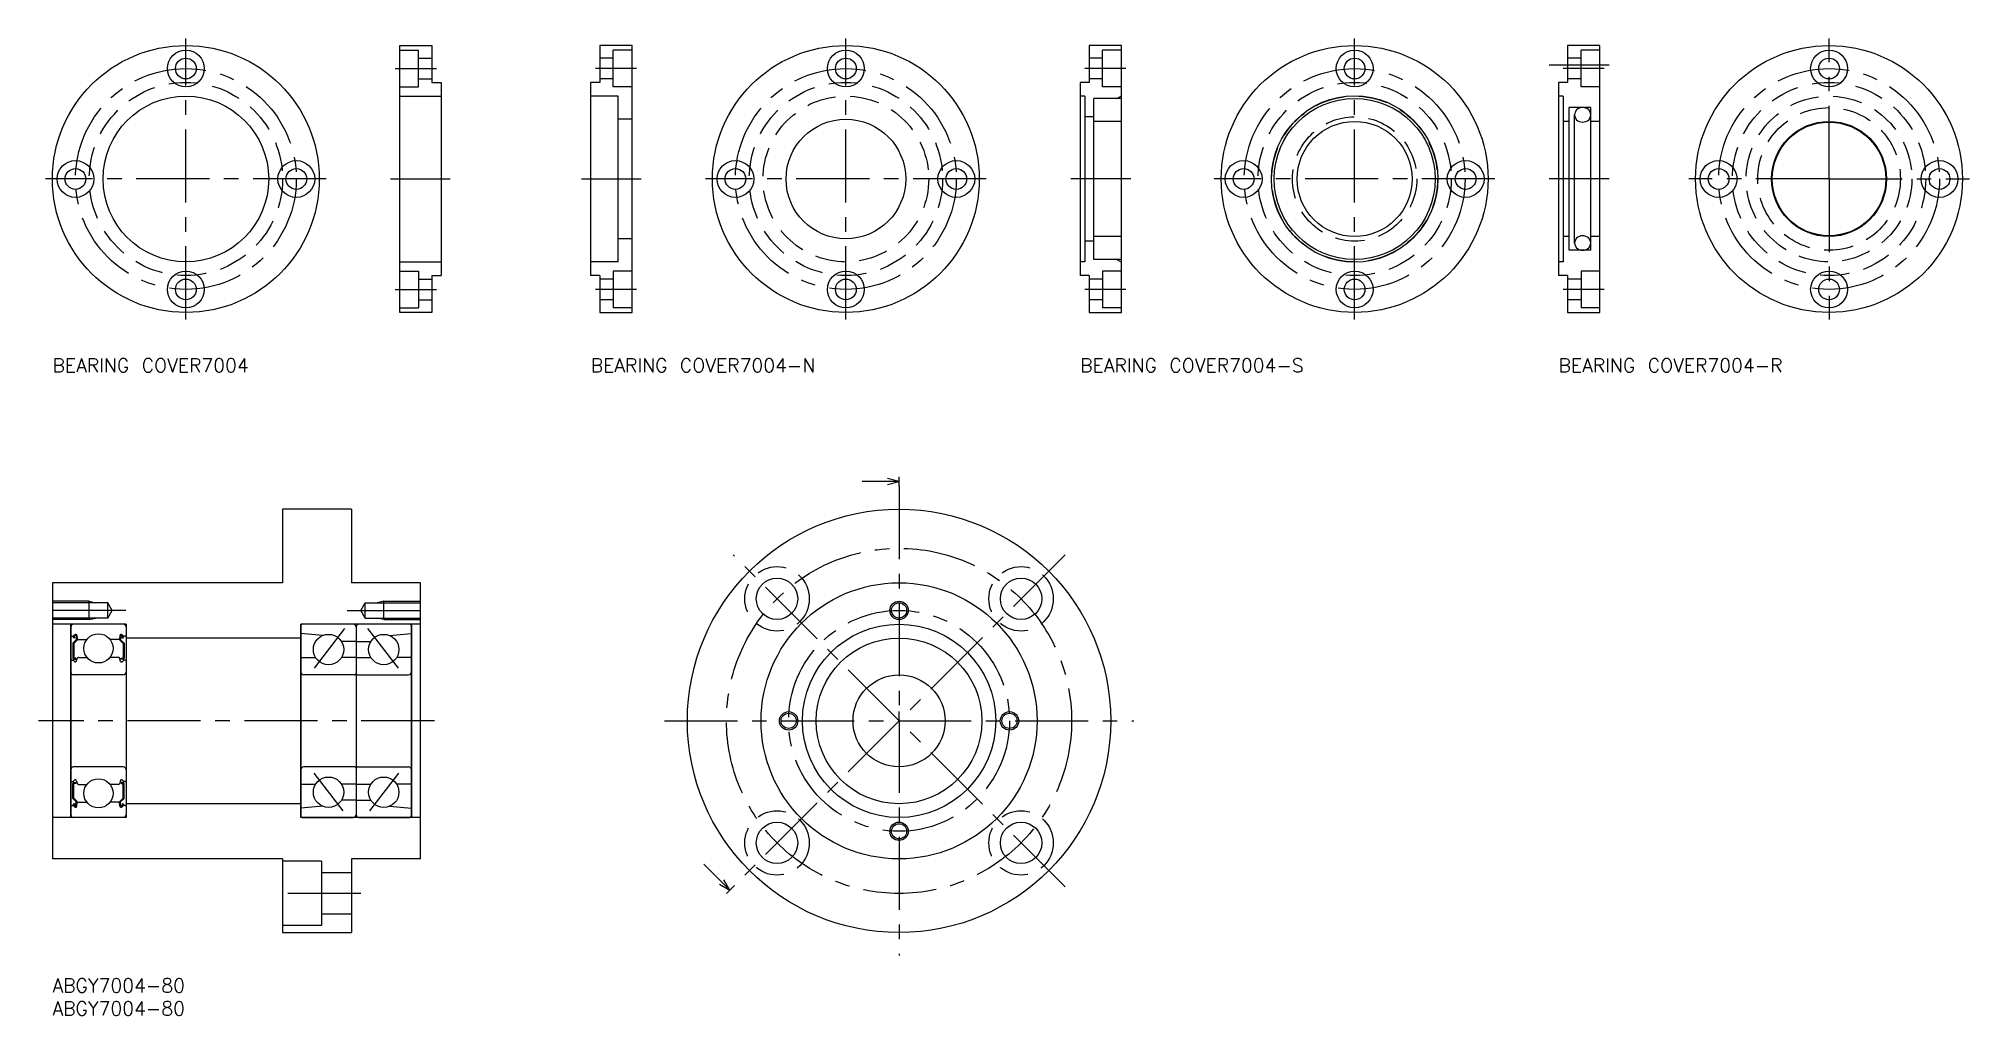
# Model space of a CAD drawing. Extents: x -3 to 417, y -8 to 204.
import ezdxf

# ---------------------------------------------------------------- set-up
doc = ezdxf.new("R2010")
doc.units = 0
doc.header["$LTSCALE"] = 0.5
doc.linetypes.add('CENTER', pattern=[50.8, 31.75, -6.35, 6.35, -6.35])
doc.linetypes.add('DASHED', pattern=[19.05, 12.7, -6.35])
doc.layers.get('0').update_dxf_attribs({"linetype": 'CONTINUOUS'})
for name, color, linetype in [('MSM_CENTER', 1, 'CENTER'), ('MSM_CONTINUOUS', 7, 'CONTINUOUS'), ('MSM_DASHED', 4, 'DASHED'), ('MSM_NARROW', 5, 'CONTINUOUS'), ('MSM_PART_NUMBER', 7, 'CONTINUOUS')]:
    doc.layers.add(name, color=color, linetype=linetype)
doc.styles.get("Standard").update_dxf_attribs({"font": 'txt.shx', "height": 3, "bigfont": 'bigfont.shx'})

# ---------------------------------------------------------------- blocks, each defined once
blk = doc.blocks.new('*U15')
at = {"layer": 'MSM_PART_NUMBER'}
blk.add_text('ABGY7004-80', height=3, dxfattribs=at).set_placement((0, -3))
blk = doc.blocks.new('*U16')
at = {"layer": 'MSM_PART_NUMBER'}
blk.add_text('ABGY7004-80', height=3, dxfattribs=at).set_placement((0, -8))
blk = doc.blocks.new('*U17')
at = {"layer": 'MSM_PART_NUMBER'}
blk.add_text('BEARING COVER7004', height=3, dxfattribs=at).set_placement((0, 131.75))
blk = doc.blocks.new('*U18')
at = {"layer": 'MSM_PART_NUMBER'}
blk.add_text('BEARING COVER7004-N', height=3, dxfattribs=at).set_placement((116.96, 131.75))
blk = doc.blocks.new('*U19')
at = {"layer": 'MSM_PART_NUMBER'}
blk.add_text('BEARING COVER7004-S', height=3, dxfattribs=at).set_placement((223.32, 131.75))
blk = doc.blocks.new('*U20')
at = {"layer": 'MSM_PART_NUMBER'}
blk.add_text('BEARING COVER7004-R', height=3, dxfattribs=at).set_placement((327.27, 131.75))

msp = doc.modelspace()

# ---------------------------------------------------------------- linework, layer by layer
at = {"color": 0, "linetype": 'BYBLOCK'}
for p, q in [((183.98, 108), (175.98, 108)), ((183.98, 108), (181.48, 108.67)), ((181.48, 107.33), (183.98, 108)), ((147.21, 19.23), (141.55, 24.89)), ((147.21, 19.23), (145.91, 21.47)), ((144.97, 20.52), (147.21, 19.23))]:
    msp.add_line(p, q, dxfattribs=at)
for p, q in [((4, 76.4), (4, 35.6)), ((15.4, 77), (4.6, 77)), ((16, 76.4), (16, 35.6)), ((4.1, 74.4), (4.56, 74.4)), ((5.18, 73.63), (4.43, 72.88)), ((4.43, 72.88), (4.43, 69.6)), ((4.56, 74.4), (4.81, 74.7)), ((4.74, 73.99), (4.58, 74.12)), ((5.38, 73.55), (4.63, 72.8)), ((4.63, 72.8), (4.63, 69.6)), ((4.71, 74.27), (4.96, 74.57)), ((4.87, 74.14), (4.71, 74.27)), ((4.74, 73.99), (4.87, 74.14)), ((5.14, 74.51), (5.18, 73.63)), ((5.34, 74.53), (5.4, 73.79)), ((5.38, 74.02), (5.38, 73.55)), ((5.5, 73.7), (7.49, 73.7)), ((14.5, 73.7), (12.51, 73.7)), ((14.66, 74.53), (14.6, 73.79)), ((14.62, 74.02), (14.62, 73.55)), ((14.62, 73.55), (15.37, 72.8)), ((14.86, 74.51), (14.82, 73.63)), ((14.82, 73.63), (15.57, 72.88)), ((15.29, 74.27), (15.04, 74.57)), ((15.13, 74.14), (15.29, 74.27)), ((15.26, 73.99), (15.13, 74.14)), ((15.44, 74.4), (15.19, 74.7)), ((15.26, 73.99), (15.42, 74.12)), ((15.37, 72.8), (15.37, 69.6)), ((15.9, 74.4), (15.44, 74.4)), ((15.57, 72.88), (15.57, 69.6)), ((4.2, 69.2), (4.5, 69.2)), ((4.5, 69.2), (4.78, 68.87)), ((5.08, 69.6), (4.63, 69.6)), ((4.63, 69.4), (5.08, 69.4)), ((4.93, 68.8), (4.99, 68.8)), ((5.08, 69.4), (5.08, 69.6)), ((5.18, 68.93), (5.45, 69.67)), ((5.64, 69.8), (7.49, 69.8)), ((14.36, 69.8), (12.51, 69.8)), ((14.82, 68.93), (14.55, 69.67)), ((14.92, 69.4), (14.92, 69.6)), ((14.92, 69.6), (15.37, 69.6)), ((15.37, 69.4), (14.92, 69.4)), ((15.07, 68.8), (15.01, 68.8)), ((15.5, 69.2), (15.22, 68.87)), ((15.8, 69.2), (15.5, 69.2)), ((15.4, 66), (4.6, 66)), ((4.2, 42.8), (4.5, 42.8)), ((4.43, 39.12), (4.43, 42.4)), ((4.5, 42.8), (4.78, 43.13)), ((15.4, 46), (4.6, 46)), ((4.63, 42.6), (5.08, 42.6)), ((5.08, 42.4), (4.63, 42.4)), ((4.63, 39.2), (4.63, 42.4)), ((4.93, 43.2), (4.99, 43.2)), ((5.08, 42.6), (5.08, 42.4)), ((5.18, 43.07), (5.45, 42.33)), ((5.64, 42.2), (7.49, 42.2)), ((14.36, 42.2), (12.51, 42.2)), ((14.82, 43.07), (14.55, 42.33)), ((14.92, 42.6), (14.92, 42.4)), ((15.37, 42.6), (14.92, 42.6)), ((14.92, 42.4), (15.37, 42.4)), ((15.07, 43.2), (15.01, 43.2)), ((15.5, 42.8), (15.22, 43.13)), ((15.37, 39.2), (15.37, 42.4)), ((15.8, 42.8), (15.5, 42.8)), ((15.57, 39.12), (15.57, 42.4)), ((5.18, 38.37), (4.43, 39.12)), ((4.74, 38.01), (4.58, 37.88)), ((5.38, 38.45), (4.63, 39.2)), ((4.87, 37.86), (4.71, 37.73)), ((4.74, 38.01), (4.87, 37.86)), ((5.14, 37.49), (5.18, 38.37)), ((5.34, 37.47), (5.4, 38.21)), ((5.38, 37.98), (5.38, 38.45)), ((5.5, 38.3), (7.49, 38.3)), ((14.5, 38.3), (12.51, 38.3)), ((14.66, 37.47), (14.6, 38.21)), ((14.62, 38.45), (15.37, 39.2)), ((14.62, 37.98), (14.62, 38.45)), ((14.82, 38.37), (15.57, 39.12)), ((14.86, 37.49), (14.82, 38.37)), ((15.26, 38.01), (15.13, 37.86)), ((15.13, 37.86), (15.29, 37.73)), ((15.26, 38.01), (15.42, 37.88)), ((4.1, 37.6), (4.56, 37.6)), ((4.56, 37.6), (4.81, 37.3)), ((15.4, 35), (4.6, 35)), ((4.71, 37.73), (4.96, 37.43)), ((10, 35), (10, 35)), ((12.5, 35), (12.5, 35)), ((15.29, 37.73), (15.04, 37.43)), ((15.44, 37.6), (15.19, 37.3)), ((15.9, 37.6), (15.44, 37.6))]:
    msp.add_line(p, q)
for centre in [(10, 71.75), (10, 40.25)]:
    msp.add_circle(centre, 3.17)
for centre, radius, start, end in [((4.6, 76.4), 0.6, 90, 180), ((15.4, 76.4), 0.6, 0, 90), ((4.1, 74.5), 0.1, 180, 270), ((4.71, 74.27), 0.2, 140.002, 230.0826), ((5.04, 74.5), 0.3, 4.9967, 140.002), ((5.04, 74.5), 0.1, 2.8198, 140.0002), ((5.5, 73.8), 0.1, 184.9967, 270), ((14.5, 73.8), 0.1, 270, 355.0033), ((14.96, 74.5), 0.3, 39.998, 175.0033), ((14.96, 74.5), 0.1, 39.9998, 177.1802), ((15.29, 74.27), 0.2, 309.9174, 39.998), ((15.9, 74.5), 0.1, 270, 0), ((4.2, 69), 0.2, 90, 180), ((4.63, 69.6), 0.2, 180, 270), ((4.93, 69), 0.2, 219.9945, 270), ((4.99, 69), 0.2, 270, 339.9914), ((5.64, 69.6), 0.2, 90, 159.9914), ((14.36, 69.6), 0.2, 20.0086, 90), ((15.01, 69), 0.2, 200.0086, 270), ((15.07, 69), 0.2, 270, 320.0055), ((15.37, 69.6), 0.2, 270, 0), ((15.8, 69), 0.2, 0, 90), ((4.6, 66.6), 0.6, 180, 270), ((15.4, 66.6), 0.6, 270, 0), ((4.6, 45.4), 0.6, 90, 180), ((4.2, 43), 0.2, 180, 270), ((4.63, 42.4), 0.2, 90, 180), ((4.93, 43), 0.2, 90, 140.0055), ((4.99, 43), 0.2, 20.0086, 90), ((5.64, 42.4), 0.2, 200.0086, 270), ((14.36, 42.4), 0.2, 270, 339.9914), ((15.01, 43), 0.2, 90, 159.9914), ((15.07, 43), 0.2, 39.9945, 90), ((15.37, 42.4), 0.2, 0, 90), ((15.4, 45.4), 0.6, 0, 90), ((15.8, 43), 0.2, 270, 0), ((4.71, 37.73), 0.2, 129.9174, 219.998), ((5.5, 38.2), 0.1, 90, 175.0033), ((14.5, 38.2), 0.1, 4.9967, 90), ((15.29, 37.73), 0.2, 320.002, 50.0826), ((4.1, 37.5), 0.1, 90, 180), ((4.6, 35.6), 0.6, 180, 270), ((5.04, 37.5), 0.3, 219.998, 355.0033), ((5.04, 37.5), 0.1, 219.9998, 357.1802), ((14.96, 37.5), 0.3, 184.9967, 320.002), ((14.96, 37.5), 0.1, 182.8198, 320.0002), ((15.4, 35.6), 0.6, 270, 0), ((15.9, 37.5), 0.1, 0, 90)]:
    msp.add_arc(centre, radius, start, end)
at = {"layer": 'MSM_CENTER'}
for p, q in [((29, 143.25), (29, 204.25)), ((172.42, 143.25), (172.42, 204.25)), ((282.98, 143.25), (282.98, 204.25)), ((386.07, 173.75), (386.07, 204.25)), ((74.5, 197.75), (83.43, 197.75)), ((126.91, 197.75), (117.99, 197.75)), ((233.27, 197.75), (224.35, 197.75)), ((338.27, 198.45), (325.27, 198.45)), ((337.23, 197.75), (328.31, 197.75)), ((59.5, 173.75), (-1.5, 173.75)), ((73.46, 173.75), (86.46, 173.75)), ((114.96, 173.75), (127.96, 173.75)), ((202.92, 173.75), (141.92, 173.75)), ((234.32, 173.75), (221.32, 173.75)), ((234.32, 173.75), (221.32, 173.75)), ((313.48, 173.75), (252.48, 173.75)), ((338.27, 173.75), (325.27, 173.75)), ((386.07, 173.75), (355.57, 173.75)), ((386.07, 173.75), (416.57, 173.75)), ((386.07, 173.75), (386.07, 143.25)), ((74.5, 149.75), (83.43, 149.75)), ((126.91, 149.75), (117.99, 149.75)), ((233.27, 149.75), (224.35, 149.75)), ((337.23, 149.75), (328.31, 149.75)), ((183.98, 107), (183.98, 5)), ((220.04, 19.94), (147.91, 92.06)), ((220.04, 92.06), (147.91, 19.94)), ((15.95, 80), (-2, 80)), ((64.05, 80), (82, 80)), ((63.5, 76.06), (56.9, 67.46)), ((68.5, 76.06), (75.1, 67.46)), ((83, 56), (-3, 56)), ((132.98, 56), (234.98, 56)), ((56.82, 44.64), (63.13, 36.43)), ((75.18, 44.64), (68.87, 36.43)), ((67, 18.5), (48, 18.5))]:
    msp.add_line(p, q, dxfattribs=at)
for centre, radius in [((29, 173.75), 24), ((172.42, 173.75), 24), ((282.98, 173.75), 24), ((386.07, 173.75), 24), ((183.98, 56), 37.5), ((183.98, 56), 24)]:
    msp.add_circle(centre, radius, dxfattribs=at)
at = {"layer": 'MSM_CONTINUOUS'}
for p, q in [((75.46, 202.75), (82.46, 202.75)), ((75.46, 144.75), (75.46, 202.75)), ((75.46, 201.75), (79.56, 201.75)), ((79.56, 193.75), (79.56, 201.75)), ((82.46, 202.75), (82.46, 194.75)), ((125.96, 202.75), (118.96, 202.75)), ((118.96, 202.75), (118.96, 194.75)), ((125.96, 201.75), (121.86, 201.75)), ((121.86, 193.75), (121.86, 201.75)), ((125.96, 144.75), (125.96, 202.75)), ((232.32, 202.75), (225.32, 202.75)), ((225.32, 202.75), (225.32, 194.75)), ((232.32, 201.75), (228.22, 201.75)), ((228.22, 193.75), (228.22, 201.75)), ((232.32, 144.75), (232.32, 202.75)), ((336.27, 202.75), (329.27, 202.75)), ((329.27, 202.75), (329.27, 194.75)), ((336.27, 201.75), (332.17, 201.75)), ((332.17, 193.75), (332.17, 201.75)), ((336.27, 144.75), (336.27, 202.75)), ((79.56, 200), (82.46, 200)), ((121.86, 200), (118.96, 200)), ((228.22, 200), (225.32, 200)), ((332.17, 200), (329.27, 200)), ((75.46, 193.75), (79.56, 193.75)), ((79.56, 195.5), (82.46, 195.5)), ((82.46, 194.75), (84.46, 194.75)), ((84.46, 194.75), (84.46, 152.75)), ((118.96, 194.75), (116.96, 194.75)), ((116.96, 194.75), (116.96, 152.75)), ((121.86, 195.5), (118.96, 195.5)), ((125.96, 193.75), (121.86, 193.75)), ((223.32, 194.75), (223.32, 152.75)), ((225.32, 194.75), (223.32, 194.75)), ((228.22, 195.5), (225.32, 195.5)), ((232.32, 193.75), (228.22, 193.75)), ((329.27, 194.75), (327.27, 194.75)), ((327.27, 194.75), (327.27, 152.75)), ((332.17, 195.5), (329.27, 195.5)), ((336.27, 193.75), (332.17, 193.75)), ((75.46, 191.75), (84.46, 191.75)), ((122.96, 191.75), (116.96, 191.75)), ((122.96, 155.75), (122.96, 191.75)), ((224.32, 191.75), (223.32, 191.75)), ((224.32, 191.75), (224.32, 155.75)), ((226.32, 156.25), (226.32, 191.25)), ((232.32, 191.25), (226.32, 191.25)), ((231.32, 191.25), (232.32, 191.83)), ((328.27, 191.75), (327.27, 191.75)), ((328.27, 191.75), (328.27, 155.75)), ((334.27, 189.25), (329.57, 189.25)), ((329.57, 158.25), (329.57, 189.25)), ((334.27, 158.25), (334.27, 189.25)), ((125.96, 186.75), (122.96, 186.75)), ((226.32, 187.25), (224.32, 187.25)), ((232.32, 186.25), (226.32, 186.25)), ((329.57, 186.25), (328.27, 186.25)), ((330.77, 159.83), (330.77, 187.68)), ((336.27, 186.25), (334.27, 186.25)), ((125.96, 160.75), (122.96, 160.75)), ((226.32, 160.25), (224.32, 160.25)), ((232.32, 161.25), (226.32, 161.25)), ((329.57, 161.25), (328.27, 161.25)), ((336.27, 161.25), (334.27, 161.25)), ((75.46, 155.75), (84.46, 155.75)), ((122.96, 155.75), (116.96, 155.75)), ((224.32, 155.75), (223.32, 155.75)), ((232.32, 156.25), (226.32, 156.25)), ((231.32, 156.25), (232.32, 155.67)), ((328.27, 155.75), (327.27, 155.75)), ((334.27, 158.25), (329.57, 158.25)), ((75.46, 153.75), (79.56, 153.75)), ((79.56, 153.75), (79.56, 145.75)), ((79.56, 152), (82.46, 152)), ((82.46, 152.75), (82.46, 144.75)), ((82.46, 152.75), (84.46, 152.75)), ((118.96, 152.75), (116.96, 152.75)), ((118.96, 152.75), (118.96, 144.75)), ((121.86, 152), (118.96, 152)), ((125.96, 153.75), (121.86, 153.75)), ((121.86, 153.75), (121.86, 145.75)), ((225.32, 152.75), (223.32, 152.75)), ((225.32, 152.75), (225.32, 144.75)), ((228.22, 152), (225.32, 152)), ((232.32, 153.75), (228.22, 153.75)), ((228.22, 153.75), (228.22, 145.75)), ((329.27, 152.75), (327.27, 152.75)), ((329.27, 152.75), (329.27, 144.75)), ((332.17, 152), (329.27, 152)), ((336.27, 153.75), (332.17, 153.75)), ((332.17, 153.75), (332.17, 145.75)), ((79.56, 147.5), (82.46, 147.5)), ((121.86, 147.5), (118.96, 147.5)), ((228.22, 147.5), (225.32, 147.5)), ((332.17, 147.5), (329.27, 147.5)), ((75.46, 145.75), (79.56, 145.75)), ((82.46, 144.75), (75.46, 144.75)), ((118.96, 144.75), (125.96, 144.75)), ((125.96, 145.75), (121.86, 145.75)), ((225.32, 144.75), (232.32, 144.75)), ((232.32, 145.75), (228.22, 145.75)), ((329.27, 144.75), (336.27, 144.75)), ((336.27, 145.75), (332.17, 145.75)), ((183.98, 107), (183.98, 109)), ((50, 102), (50, 86)), ((65, 102), (50, 102)), ((65, 102), (65, 86)), ((50, 86), (0, 86)), ((0, 86), (0, 26)), ((80, 86), (65, 86)), ((80, 26), (80, 86)), ((12.05, 81.65), (0, 81.65)), ((8, 78), (8, 82)), ((12.05, 78.35), (12.05, 81.65)), ((13, 80), (12.05, 81.65)), ((12.05, 78.35), (13, 80)), ((67, 80), (67.95, 81.65)), ((67.95, 78.35), (67, 80)), ((67.95, 78.35), (67.95, 81.65)), ((67.95, 81.65), (80, 81.65)), ((72, 78), (72, 82)), ((12.05, 78.35), (0, 78.35)), ((16, 77), (0, 77)), ((4, 35), (4, 77)), ((16, 77), (16, 35)), ((80, 77), (54, 77)), ((54, 35), (54, 77)), ((54, 76.7), (54, 35.3)), ((65.4, 77), (54.3, 77)), ((66, 76.4), (66, 35.6)), ((77.7, 77), (66.6, 77)), ((67.95, 78.35), (80, 78.35)), ((78, 77), (78, 35)), ((78, 35.3), (78, 76.7)), ((54, 74), (16, 74)), ((58.78, 74.57), (54, 74.95)), ((66, 73.25), (62.8, 73.25)), ((66, 73.25), (69.2, 73.25)), ((73.22, 74.57), (78, 74.95)), ((54, 69.75), (57.2, 69.75)), ((66, 69.75), (62.8, 69.75)), ((66, 69.75), (69.2, 69.75)), ((78, 69.75), (74.8, 69.75)), ((65.7, 66), (54.6, 66)), ((66.3, 66), (77.4, 66)), ((182.56, 54.59), (183.98, 56)), ((182.56, 54.59), (183.98, 56)), ((183.98, 56), (183.98, 58)), ((54, 42.25), (57.2, 42.25)), ((65.7, 46), (54.6, 46)), ((66, 42.25), (62.8, 42.25)), ((66, 42.25), (69.2, 42.25)), ((66.3, 46), (77.4, 46)), ((78, 42.25), (74.8, 42.25)), ((54, 38), (16, 38)), ((66, 38.75), (62.8, 38.75)), ((66, 38.75), (69.2, 38.75)), ((16, 35), (0, 35)), ((58.78, 37.43), (54, 37.05)), ((80, 35), (54, 35)), ((54.3, 35), (65.4, 35)), ((66.6, 35), (77.7, 35)), ((73.22, 37.43), (78, 37.05)), ((50, 26), (0, 26)), ((50, 26), (50, 10)), ((58.5, 25.5), (50, 25.5)), ((58.5, 25.5), (58.5, 11.5)), ((65, 26), (65, 10)), ((80, 26), (65, 26)), ((65, 23), (58.5, 23)), ((146.5, 18.52), (147.91, 19.94)), ((65, 14), (58.5, 14)), ((58.5, 11.5), (50, 11.5)), ((50, 10), (65, 10))]:
    msp.add_line(p, q, dxfattribs=at)
for centre, radius in [((29, 173.75), 29), ((29, 197.75), 4), ((172.42, 173.75), 29), ((172.42, 197.75), 4), ((282.98, 173.75), 29), ((282.98, 197.75), 4), ((386.07, 173.75), 29), ((386.07, 197.75), 4), ((29, 197.75), 2.25), ((172.42, 197.75), 2.25), ((282.98, 197.75), 2.25), ((386.07, 197.75), 2.25), ((29, 173.75), 18), ((282.98, 173.75), 18.08), ((282.98, 173.75), 17.5), ((172.42, 173.75), 13), ((282.98, 173.75), 12.5), ((386.07, 173.75), 12.5), ((386.07, 173.75), 12.35), ((5, 173.75), 4), ((5, 173.75), 4), ((53, 173.75), 4), ((148.42, 173.75), 4), ((196.42, 173.75), 4), ((196.42, 173.75), 4), ((258.86, 173.75), 4), ((258.86, 173.75), 4), ((307.1, 173.75), 4), ((362.07, 173.75), 4), ((362.07, 173.75), 4), ((410.07, 173.75), 4), ((5, 173.75), 2.25), ((5, 173.75), 2.25), ((53, 173.75), 2.25), ((148.42, 173.75), 2.25), ((196.42, 173.75), 2.25), ((196.42, 173.75), 2.25), ((258.86, 173.75), 2.25), ((258.86, 173.75), 2.25), ((307.1, 173.75), 2.25), ((362.07, 173.75), 2.25), ((362.07, 173.75), 2.25), ((410.07, 173.75), 2.25), ((29, 149.75), 4), ((29, 149.75), 2.25), ((172.42, 149.75), 4), ((172.42, 149.75), 2.25), ((282.98, 149.75), 4), ((282.98, 149.75), 2.25), ((386.07, 149.75), 4), ((386.07, 149.75), 2.25), ((183.98, 56), 46), ((157.46, 82.52), 4.5), ((183.98, 56), 30), ((210.49, 82.52), 4.5), ((183.98, 80), 1.65), ((183.98, 56), 21), ((60, 71.5), 3.3), ((72, 71.5), 3.3), ((183.98, 56), 18), ((183.98, 56), 10), ((159.98, 56), 1.65), ((207.98, 56), 1.65), ((60, 40.5), 3.3), ((72, 40.5), 3.3), ((157.46, 29.48), 4.5), ((183.98, 32), 1.65), ((210.49, 29.48), 4.5)]:
    msp.add_circle(centre, radius, dxfattribs=at)
for centre, radius, start, end in [((332.52, 187.18), 2.07, 49.4879, 130.5121), ((332.42, 187.68), 1.64, 139.0765, 220.9235), ((332.52, 188.18), 2.07, 229.4879, 310.5121), ((332.63, 187.68), 1.64, 319.0765, 40.9235), ((332.42, 159.83), 1.64, 139.0765, 220.9235), ((332.52, 159.33), 2.07, 49.4879, 130.5121), ((332.63, 159.83), 1.64, 319.0765, 40.9235), ((332.52, 160.33), 2.07, 229.4879, 310.5121), ((54.3, 76.7), 0.3, 90, 180), ((65.4, 76.4), 0.6, 0, 90), ((66.6, 76.4), 0.6, 90, 180), ((77.7, 76.7), 0.3, 0, 90), ((54.6, 66.6), 0.6, 180, 270), ((65.7, 66.3), 0.3, 270, 0), ((66.3, 66.3), 0.3, 180, 270), ((77.4, 66.6), 0.6, 270, 0), ((54.6, 45.4), 0.6, 90, 180), ((65.7, 45.7), 0.3, 0, 90), ((66.3, 45.7), 0.3, 90, 180), ((77.4, 45.4), 0.6, 0, 90), ((54.3, 35.3), 0.3, 180, 270), ((65.4, 35.6), 0.6, 270, 0), ((66.6, 35.6), 0.6, 180, 270), ((77.7, 35.3), 0.3, 270, 0)]:
    msp.add_arc(centre, radius, start, end, dxfattribs=at)
at = {"layer": 'MSM_DASHED'}
for centre, radius in [((29, 173.75), 21), ((172.42, 173.75), 21), ((282.98, 173.75), 21), ((386.07, 173.75), 21), ((172.42, 173.75), 18), ((282.98, 173.75), 18), ((386.07, 173.75), 18), ((386.07, 173.75), 15.5), ((282.98, 173.75), 13.5), ((157.46, 82.52), 7), ((210.49, 82.52), 7), ((157.46, 29.48), 7), ((210.49, 29.48), 7)]:
    msp.add_circle(centre, radius, dxfattribs=at)
at = {"layer": 'MSM_NARROW'}
for p, q in [((8, 82), (0, 82)), ((8, 82), (9.4, 81.65)), ((72, 82), (70.6, 81.65)), ((72, 82), (80, 82)), ((8, 78), (0, 78)), ((8, 78), (9.4, 78.35)), ((72, 78), (70.6, 78.35)), ((72, 78), (80, 78))]:
    msp.add_line(p, q, dxfattribs=at)
for centre in [(183.98, 80), (159.98, 56), (207.98, 56), (183.98, 32)]:
    msp.add_circle(centre, 2, dxfattribs=at)

# ---------------------------------------------------------------- block references
at = {"layer": 'MSM_CONTINUOUS'}
for name in ['*U17', '*U18', '*U19', '*U20', '*U15', '*U16']:
    msp.add_blockref(name, (0, 0), dxfattribs=at)

doc.saveas('drawing.dxf')
